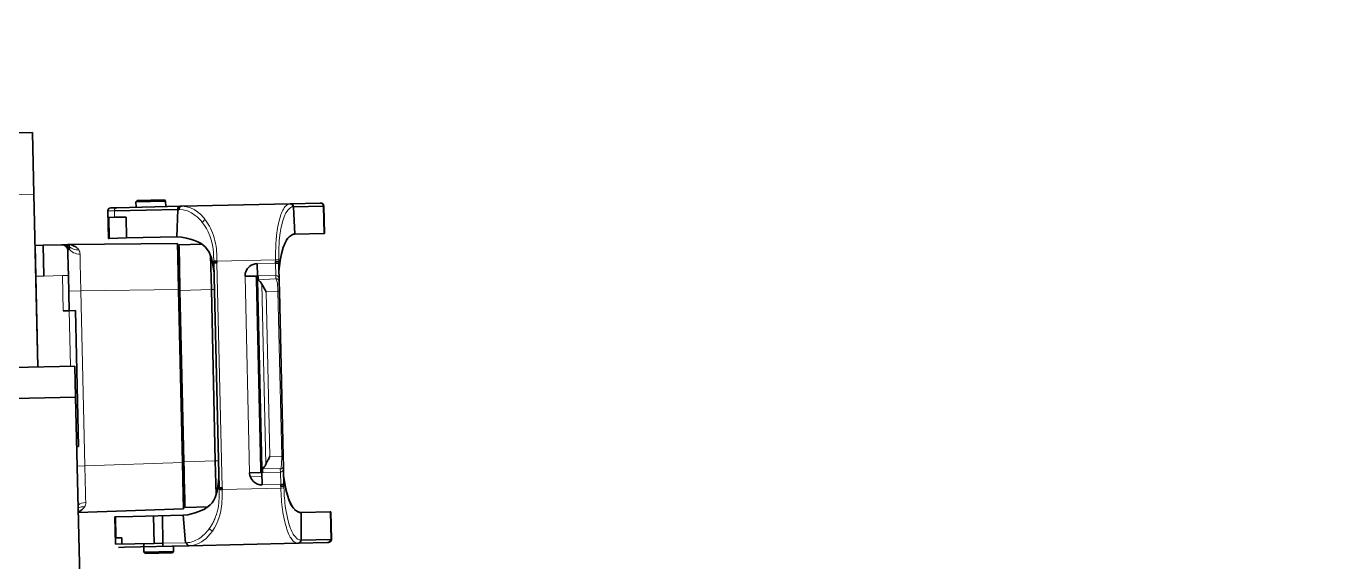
# Model space of a CAD drawing. Header units: inches. Extents: x 185496 to 352137, y 107182 to 179410.
# Drawn here: x 236063.6 to 236275.8, y 166742.4 to 166829.1 of the extents above; entities that cross this region are included whole.
import ezdxf

# ---------------------------------------------------------------- set-up
doc = ezdxf.new("R2010")
doc.units = ezdxf.units.IN
doc.header["$MEASUREMENT"] = 0
doc.linetypes.add('DASH', pattern=[0.35, 0.25, -0.1])

# ---------------------------------------------------------------- blocks, each defined once
blk = doc.blocks.new('机器人')
at = {"color": 7, "lineweight": 35, "ltscale": 0.002422}
for p, q in [((-1844.04, 887.92), (-1844.04, 887.82)), ((-1789.04, 887.82), (-1789.04, 887.92))]:
    blk.add_line(p, q, dxfattribs=at)
at = {"color": 7, "lineweight": 35, "ltscale": 0.119873}
for p, q in [((-1844.04, 887.82), (-1844.04, 883.03)), ((-1789.04, 883.03), (-1789.04, 887.82))]:
    blk.add_line(p, q, dxfattribs=at)
at = {"color": 7, "lineweight": 13, "ltscale": 0.002905}
for p, q in [((-1843.54, 888.31), (-1843.54, 888.42)), ((-1789.54, 888.42), (-1789.54, 888.31))]:
    blk.add_line(p, q, dxfattribs=at)
at = {"color": 7, "lineweight": 35, "ltscale": 0.111078}
for p, q in [((-1839.1, 888.42), (-1843.54, 888.42)), ((-1793.99, 888.42), (-1789.54, 888.42)), ((-1789.54, 861.13), (-1793.99, 861.13)), ((-1789.54, 859.71), (-1793.99, 859.71)), ((-1843.54, 853.42), (-1839.1, 853.42)), ((-1789.54, 853.42), (-1793.99, 853.42))]:
    blk.add_line(p, q, dxfattribs=at)
at = {"color": 7, "lineweight": 35, "ltscale": 0.119916}
for p, q in [((-1843.54, 883.51), (-1843.54, 888.31)), ((-1843.54, 883.51), (-1843.54, 888.31)), ((-1789.54, 888.31), (-1789.54, 883.51)), ((-1789.54, 883.51), (-1789.54, 888.31))]:
    blk.add_line(p, q, dxfattribs=at)
at = {"color": 7, "lineweight": 13, "ltscale": 0.111078}
for p, q in [((-1843.54, 888.31), (-1839.1, 888.31)), ((-1793.99, 888.31), (-1789.54, 888.31))]:
    blk.add_line(p, q, dxfattribs=at)
at = {"color": 7, "lineweight": 13, "ltscale": 0.058321}
blk.add_line((-1843.54, 885.89), (-1843.54, 888.22), dxfattribs=at)
at = {"color": 7, "lineweight": 35, "ltscale": 0.002905}
for p, q in [((-1839.1, 888.42), (-1839.1, 888.31)), ((-1793.99, 888.31), (-1793.99, 888.42)), ((-1789.54, 888.31), (-1789.54, 888.42))]:
    blk.add_line(p, q, dxfattribs=at)
at = {"color": 7, "lineweight": 35, "ltscale": 0.116695}
for p, q in [((-1839.1, 883.64), (-1839.1, 888.31)), ((-1793.99, 888.31), (-1793.99, 883.64))]:
    blk.add_line(p, q, dxfattribs=at)
at = {"color": 7, "lineweight": 13, "ltscale": 0.060881}
blk.add_line((-1843.54, 885.89), (-1843.54, 883.45), dxfattribs=at)
at = {"color": 7, "lineweight": 35, "ltscale": 0.001457}
blk.add_line((-1844.04, 883.03), (-1844.04, 882.97), dxfattribs=at)
at = {"color": 7, "lineweight": 35, "ltscale": 0.43963}
for p, q in [((-1844.04, 865.39), (-1844.04, 882.97)), ((-1789.04, 865.39), (-1789.04, 882.97))]:
    blk.add_line(p, q, dxfattribs=at)
at = {"color": 7, "lineweight": 35, "ltscale": 0.111116}
blk.add_line((-1843.54, 883.51), (-1839.1, 883.64), dxfattribs=at)
at = {"color": 7, "lineweight": 35, "ltscale": 0.001459}
for p, q in [((-1843.54, 883.45), (-1843.54, 883.51)), ((-1789.04, 882.97), (-1789.04, 883.03))]:
    blk.add_line(p, q, dxfattribs=at)
at = {"color": 7, "lineweight": 35, "ltscale": 0.111115}
blk.add_line((-1789.54, 883.51), (-1793.99, 883.64), dxfattribs=at)
at = {"color": 7, "lineweight": 13, "ltscale": 0.001459}
blk.add_line((-1789.55, 883.45), (-1789.54, 883.51), dxfattribs=at)
at = {"color": 7, "lineweight": 13, "ltscale": 0.006711}
for p, q in [((-1834.77, 880.91), (-1835.04, 880.92)), ((-1798.32, 880.91), (-1798.05, 880.92))]:
    blk.add_line(p, q, dxfattribs=at)
at = {"color": 7, "lineweight": 13, "ltscale": 0.012498}
for p, q in [((-1835.04, 880.92), (-1835.04, 880.42)), ((-1798.05, 880.92), (-1798.04, 880.42))]:
    blk.add_line(p, q, dxfattribs=at)
at = {"color": 7, "lineweight": 35, "ltscale": 0.007623}
for p, q in [((-1834.46, 880.91), (-1834.77, 880.91)), ((-1798.32, 880.91), (-1798.62, 880.91))]:
    blk.add_line(p, q, dxfattribs=at)
at = {"color": 7, "lineweight": 35, "ltscale": 0.012501}
for p, q in [((-1834.77, 880.91), (-1834.77, 880.41)), ((-1798.32, 880.91), (-1798.31, 880.41))]:
    blk.add_line(p, q, dxfattribs=at)
at = {"color": 7, "lineweight": 35, "ltscale": 0.019489}
blk.add_line((-1833.68, 880.91), (-1834.46, 880.91), dxfattribs=at)
at = {"color": 7, "lineweight": 35, "ltscale": 0.0125}
for p, q in [((-1834.46, 880.41), (-1834.46, 880.91)), ((-1798.62, 880.91), (-1798.62, 880.41))]:
    blk.add_line(p, q, dxfattribs=at)
at = {"color": 7, "lineweight": 35, "ltscale": 0.005823}
blk.add_line((-1833.45, 880.91), (-1833.68, 880.91), dxfattribs=at)
at = {"color": 7, "lineweight": 35, "ltscale": 0.037036}
blk.add_line((-1831.97, 880.91), (-1833.45, 880.91), dxfattribs=at)
at = {"color": 7, "lineweight": 35, "ltscale": 0.01279}
for p, q in [((-1831.46, 880.91), (-1831.97, 880.91)), ((-1801.12, 880.91), (-1801.63, 880.91))]:
    blk.add_line(p, q, dxfattribs=at)
at = {"color": 7, "lineweight": 35, "ltscale": 0.038278}
for p, q in [((-1829.93, 880.91), (-1831.46, 880.91)), ((-1801.63, 880.91), (-1803.16, 880.91))]:
    blk.add_line(p, q, dxfattribs=at)
at = {"color": 7, "lineweight": 35}
for p, q in [((-1803.16, 880.91), (-1829.93, 880.91)), ((-1801.18, 877.23), (-1831.9, 877.23)), ((-1831.81, 877.41), (-1801.28, 877.41)), ((-1834.77, 870.41), (-1798.32, 870.41)), ((-1830.42, 869.91), (-1802.67, 869.91)), ((-1802.54, 864.57), (-1830.55, 864.57)), ((-1830.54, 864.57), (-1802.54, 864.57)), ((-1802.67, 864.82), (-1830.42, 864.82)), ((-1805.54, 847.82), (-1827.54, 847.82)), ((-1813.54, 847.52), (-1699.54, 847.52)), ((-1846.54, 841.52), (-1818.54, 841.52))]:
    blk.add_line(p, q, dxfattribs=at)
at = {"color": 7, "lineweight": 13, "ltscale": 0.005878}
for p, q in [((-1829.93, 880.68), (-1829.93, 880.91)), ((-1803.16, 880.68), (-1803.16, 880.91))]:
    blk.add_line(p, q, dxfattribs=at)
at = {"color": 7, "lineweight": 13}
for p, q in [((-1829.93, 880.68), (-1803.16, 880.68)), ((-1829.84, 878.77), (-1803.24, 878.77)), ((-1831.15, 878.08), (-1801.94, 878.08)), ((-1832.46, 875.41), (-1800.63, 875.41)), ((-1798.31, 870.91), (-1834.77, 870.91)), ((-1830.72, 848.77), (-1802.36, 848.77))]:
    blk.add_line(p, q, dxfattribs=at)
at = {"color": 7, "lineweight": 13, "ltscale": 0.047845}
for p, q in [((-1829.84, 878.77), (-1829.93, 880.68)), ((-1803.16, 880.68), (-1803.24, 878.77))]:
    blk.add_line(p, q, dxfattribs=at)
at = {"color": 7, "lineweight": 35, "ltscale": 0.004465}
blk.add_line((-1800.94, 880.91), (-1801.12, 880.91), dxfattribs=at)
at = {"color": 7, "lineweight": 35, "ltscale": 0.00264}
blk.add_line((-1800.83, 880.91), (-1800.94, 880.91), dxfattribs=at)
at = {"color": 7, "lineweight": 35, "ltscale": 0.055243}
blk.add_line((-1798.62, 880.91), (-1800.83, 880.91), dxfattribs=at)
at = {"color": 7, "lineweight": 35, "ltscale": 0.000662774}
blk.add_line((-1794.94, 882.24), (-1794.92, 882.26), dxfattribs=at)
at = {"color": 7, "lineweight": 13, "ltscale": 0.006745}
for p, q in [((-1834.77, 880.41), (-1835.04, 880.42)), ((-1798.31, 880.41), (-1798.04, 880.42))]:
    blk.add_line(p, q, dxfattribs=at)
at = {"color": 7, "lineweight": 13, "ltscale": 0.237648}
for p, q in [((-1835.04, 870.91), (-1835.04, 880.42)), ((-1798.04, 880.42), (-1798.04, 870.91))]:
    blk.add_line(p, q, dxfattribs=at)
at = {"color": 7, "lineweight": 35, "ltscale": 0.007773}
for p, q in [((-1834.77, 880.41), (-1834.46, 880.41)), ((-1798.62, 880.41), (-1798.31, 880.41))]:
    blk.add_line(p, q, dxfattribs=at)
at = {"color": 7, "lineweight": 13, "ltscale": 0.049878}
for p, q in [((-1832.47, 880.41), (-1834.46, 880.41)), ((-1800.62, 880.41), (-1798.62, 880.41))]:
    blk.add_line(p, q, dxfattribs=at)
at = {"color": 7, "lineweight": 13, "ltscale": 0.075}
for p, q in [((-1834.46, 877.41), (-1834.46, 880.41)), ((-1832.47, 880.41), (-1832.47, 877.41)), ((-1800.62, 877.41), (-1800.62, 880.41)), ((-1798.62, 877.41), (-1798.62, 880.41)), ((-1833.23, 842.82), (-1833.24, 845.82))]:
    blk.add_line(p, q, dxfattribs=at)
at = {"color": 7, "lineweight": 13, "ltscale": 0.01279}
for p, q in [((-1831.96, 880.41), (-1832.47, 880.41)), ((-1801.13, 880.41), (-1800.62, 880.41))]:
    blk.add_line(p, q, dxfattribs=at)
at = {"color": 7, "lineweight": 13, "ltscale": 0.075072}
for p, q in [((-1831.96, 880.41), (-1831.83, 877.41)), ((-1801.13, 880.41), (-1801.26, 877.41))]:
    blk.add_line(p, q, dxfattribs=at)
at = {"color": 7, "lineweight": 35, "ltscale": 0.049878}
for p, q in [((-1832.47, 877.41), (-1834.46, 877.41)), ((-1798.62, 877.41), (-1800.62, 877.41))]:
    blk.add_line(p, q, dxfattribs=at)
at = {"color": 7, "lineweight": 35, "ltscale": 0.000244141}
for p, q in [((-1832.46, 877.41), (-1832.47, 877.41)), ((-1800.63, 877.41), (-1800.62, 877.41))]:
    blk.add_line(p, q, dxfattribs=at)
at = {"color": 7, "lineweight": 35, "ltscale": 0.000772095}
for p, q in [((-1832.43, 877.41), (-1832.46, 877.41)), ((-1800.63, 877.41), (-1800.66, 877.41))]:
    blk.add_line(p, q, dxfattribs=at)
at = {"color": 7, "lineweight": 35, "ltscale": 0.05}
for p, q in [((-1832.46, 877.41), (-1832.46, 875.41)), ((-1800.63, 875.41), (-1800.63, 877.41))]:
    blk.add_line(p, q, dxfattribs=at)
at = {"color": 7, "lineweight": 35, "ltscale": 0.005013}
for p, q in [((-1832.43, 877.41), (-1832.41, 877.61)), ((-1800.68, 877.61), (-1800.66, 877.41))]:
    blk.add_line(p, q, dxfattribs=at)
at = {"color": 7, "lineweight": 35, "ltscale": 0.000701904}
for p, q in [((-1832.43, 877.41), (-1832.4, 877.41)), ((-1800.69, 877.41), (-1800.66, 877.41))]:
    blk.add_line(p, q, dxfattribs=at)
at = {"color": 7, "lineweight": 35, "ltscale": 0.009608}
for p, q in [((-1832.41, 877.61), (-1832.39, 877.23)), ((-1832.36, 877.61), (-1832.33, 877.23)), ((-1832.3, 877.61), (-1832.28, 877.23)), ((-1832.25, 877.61), (-1832.23, 877.23)), ((-1832.2, 877.61), (-1832.17, 877.23)), ((-1832.14, 877.61), (-1832.12, 877.23)), ((-1832.09, 877.61), (-1832.06, 877.23)), ((-1832.04, 877.61), (-1832.01, 877.23)), ((-1831.98, 877.61), (-1831.96, 877.23)), ((-1831.93, 877.61), (-1831.9, 877.23)), ((-1801.18, 877.23), (-1801.16, 877.61)), ((-1801.13, 877.23), (-1801.11, 877.61)), ((-1801.08, 877.23), (-1801.05, 877.61)), ((-1801.02, 877.23), (-1801, 877.61)), ((-1800.97, 877.23), (-1800.94, 877.61)), ((-1800.92, 877.23), (-1800.89, 877.61)), ((-1800.86, 877.23), (-1800.84, 877.61)), ((-1800.81, 877.23), (-1800.78, 877.61)), ((-1800.75, 877.23), (-1800.73, 877.61)), ((-1800.7, 877.23), (-1800.68, 877.61))]:
    blk.add_line(p, q, dxfattribs=at)
at = {"color": 7, "lineweight": 35, "ltscale": 0.009616}
for p, q in [((-1832.39, 877.23), (-1832.36, 877.61)), ((-1832.17, 877.23), (-1832.14, 877.61)), ((-1832.12, 877.23), (-1832.09, 877.61)), ((-1832.06, 877.23), (-1832.04, 877.61)), ((-1832.01, 877.23), (-1831.98, 877.61)), ((-1831.96, 877.23), (-1831.93, 877.61)), ((-1831.9, 877.23), (-1831.87, 877.61)), ((-1801.21, 877.61), (-1801.18, 877.23)), ((-1801.16, 877.61), (-1801.13, 877.23)), ((-1801.11, 877.61), (-1801.08, 877.23)), ((-1801.05, 877.61), (-1801.02, 877.23)), ((-1801, 877.61), (-1800.97, 877.23)), ((-1800.94, 877.61), (-1800.92, 877.23)), ((-1800.73, 877.61), (-1800.7, 877.23))]:
    blk.add_line(p, q, dxfattribs=at)
at = {"color": 7, "lineweight": 35, "ltscale": 0.001346}
for p, q in [((-1832.39, 877.23), (-1832.33, 877.23)), ((-1832.33, 877.23), (-1832.28, 877.23)), ((-1832.28, 877.23), (-1832.23, 877.23)), ((-1832.17, 877.23), (-1832.12, 877.23)), ((-1832.12, 877.23), (-1832.06, 877.23)), ((-1832.01, 877.23), (-1832.06, 877.23)), ((-1831.96, 877.23), (-1832.01, 877.23)), ((-1831.9, 877.23), (-1831.96, 877.23)), ((-1801.13, 877.23), (-1801.18, 877.23)), ((-1801.08, 877.23), (-1801.13, 877.23)), ((-1801.02, 877.23), (-1801.08, 877.23)), ((-1801.02, 877.23), (-1800.97, 877.23)), ((-1800.97, 877.23), (-1800.92, 877.23)), ((-1800.86, 877.23), (-1800.81, 877.23)), ((-1800.81, 877.23), (-1800.75, 877.23)), ((-1800.75, 877.23), (-1800.7, 877.23))]:
    blk.add_line(p, q, dxfattribs=at)
at = {"color": 7, "lineweight": 35, "ltscale": 0.009617}
for p, q in [((-1832.33, 877.23), (-1832.3, 877.61)), ((-1832.28, 877.23), (-1832.25, 877.61)), ((-1832.23, 877.23), (-1832.2, 877.61)), ((-1800.89, 877.61), (-1800.86, 877.23)), ((-1800.84, 877.61), (-1800.81, 877.23)), ((-1800.78, 877.61), (-1800.75, 877.23))]:
    blk.add_line(p, q, dxfattribs=at)
at = {"color": 7, "lineweight": 35, "ltscale": 0.001349}
for p, q in [((-1832.23, 877.23), (-1832.17, 877.23)), ((-1800.92, 877.23), (-1800.86, 877.23))]:
    blk.add_line(p, q, dxfattribs=at)
at = {"color": 7, "lineweight": 35, "ltscale": 0.005009}
for p, q in [((-1831.87, 877.61), (-1831.86, 877.41)), ((-1801.23, 877.41), (-1801.21, 877.61))]:
    blk.add_line(p, q, dxfattribs=at)
at = {"color": 7, "lineweight": 35, "ltscale": 0.000888062}
blk.add_line((-1831.86, 877.41), (-1831.83, 877.41), dxfattribs=at)
at = {"color": 7, "lineweight": 35, "ltscale": 0.000369275}
for p, q in [((-1831.83, 877.41), (-1831.81, 877.41)), ((-1801.28, 877.41), (-1801.26, 877.41))]:
    blk.add_line(p, q, dxfattribs=at)
at = {"color": 7, "lineweight": 35, "ltscale": 0.000891113}
blk.add_line((-1801.26, 877.41), (-1801.23, 877.41), dxfattribs=at)
at = {"color": 7, "lineweight": 13, "ltscale": 0.047366}
blk.add_line((-1799.99, 875.52), (-1799.99, 877.41), dxfattribs=at)
at = {"color": 7, "lineweight": 35, "ltscale": 6.10352e-05}
blk.add_line((-1798.62, 877.41), (-1798.62, 877.41), dxfattribs=at)
at = {"color": 7, "lineweight": 35, "ltscale": 0.137704}
blk.add_line((-1830.42, 869.91), (-1835.93, 869.91), dxfattribs=at)
at = {"color": 7, "lineweight": 35, "ltscale": 0.006772}
for p, q in [((-1834.77, 870.91), (-1835.04, 870.91)), ((-1798.04, 870.91), (-1798.31, 870.91))]:
    blk.add_line(p, q, dxfattribs=at)
at = {"color": 7, "lineweight": 35, "ltscale": 0.012499}
for p, q in [((-1835.04, 870.41), (-1835.04, 870.91)), ((-1798.32, 870.41), (-1798.31, 870.91)), ((-1798.05, 870.41), (-1798.04, 870.91))]:
    blk.add_line(p, q, dxfattribs=at)
at = {"color": 7, "lineweight": 35, "ltscale": 0.006836}
for p, q in [((-1835.04, 870.41), (-1834.77, 870.41)), ((-1798.05, 870.41), (-1798.32, 870.41))]:
    blk.add_line(p, q, dxfattribs=at)
at = {"color": 7, "lineweight": 13, "ltscale": 0.012482}
for p, q in [((-1830.42, 869.91), (-1830.42, 870.41)), ((-1802.67, 869.91), (-1802.67, 870.41))]:
    blk.add_line(p, q, dxfattribs=at)
at = {"color": 7, "lineweight": 13, "ltscale": 0.127312}
for p, q in [((-1830.42, 864.82), (-1830.42, 869.91)), ((-1802.67, 864.82), (-1802.67, 869.91))]:
    blk.add_line(p, q, dxfattribs=at)
at = {"color": 7, "lineweight": 35, "ltscale": 0.137695}
blk.add_line((-1797.16, 869.91), (-1802.67, 869.91), dxfattribs=at)
at = {"color": 7, "lineweight": 13, "ltscale": 0.001967}
blk.add_line((-1841.76, 869.18), (-1841.7, 869.22), dxfattribs=at)
at = {"color": 7, "lineweight": 35, "ltscale": 0.09294}
blk.add_line((-1837.82, 868.54), (-1837.82, 864.82), dxfattribs=at)
at = {"color": 7, "lineweight": 35, "ltscale": 0.092947}
blk.add_line((-1795.27, 864.82), (-1795.27, 868.54), dxfattribs=at)
at = {"color": 7, "lineweight": 13, "ltscale": 0.001902}
blk.add_line((-1791.81, 868.73), (-1791.87, 868.78), dxfattribs=at)
at = {"color": 7, "lineweight": 13, "ltscale": 0.000455032}
blk.add_line((-1791.79, 868.72), (-1791.81, 868.73), dxfattribs=at)
at = {"color": 7, "lineweight": 13, "ltscale": 0.000379892}
blk.add_line((-1790.87, 867.92), (-1790.88, 867.93), dxfattribs=at)
at = {"color": 7, "lineweight": 35, "ltscale": 0.005106}
for p, q in [((-1844.04, 865.39), (-1844.04, 865.18)), ((-1789.04, 865.18), (-1789.04, 865.39))]:
    blk.add_line(p, q, dxfattribs=at)
at = {"color": 7, "lineweight": 35, "ltscale": 0.256821}
for p, q in [((-1844.04, 865.18), (-1844.04, 854.91)), ((-1843.54, 854.48), (-1843.54, 864.76)), ((-1843.54, 854.48), (-1843.54, 864.76)), ((-1789.04, 854.91), (-1789.04, 865.18))]:
    blk.add_line(p, q, dxfattribs=at)
at = {"color": 7, "lineweight": 35, "ltscale": 0.005218}
for p, q in [((-1843.54, 864.76), (-1843.54, 864.97)), ((-1789.54, 864.76), (-1789.55, 864.97))]:
    blk.add_line(p, q, dxfattribs=at)
at = {"color": 7, "lineweight": 13, "ltscale": 0.05363}
blk.add_line((-1843.54, 862.82), (-1843.54, 864.97), dxfattribs=at)
at = {"color": 7, "lineweight": 35, "ltscale": 0.111287}
for p, q in [((-1839.1, 864.48), (-1843.54, 864.76)), ((-1793.99, 864.48), (-1789.54, 864.76))]:
    blk.add_line(p, q, dxfattribs=at)
at = {"color": 7, "lineweight": 35, "ltscale": 0.202771}
for p, q in [((-1839.1, 856.37), (-1839.1, 864.48)), ((-1793.99, 864.48), (-1793.99, 856.37))]:
    blk.add_line(p, q, dxfattribs=at)
at = {"color": 7, "lineweight": 35, "ltscale": 0.443636}
blk.add_line((-1838.04, 864.57), (-1838.24, 846.83), dxfattribs=at)
at = {"color": 7, "lineweight": 35, "ltscale": 0.054904}
for p, q in [((-1835.85, 864.57), (-1838.04, 864.57)), ((-1795.04, 864.57), (-1797.24, 864.57))]:
    blk.add_line(p, q, dxfattribs=at)
at = {"color": 7, "lineweight": 35, "ltscale": 0.003088}
for p, q in [((-1837.82, 864.82), (-1837.7, 864.82)), ((-1795.27, 864.82), (-1795.39, 864.82))]:
    blk.add_line(p, q, dxfattribs=at)
at = {"color": 7, "lineweight": 35, "ltscale": 0.009903}
for p, q in [((-1837.7, 864.82), (-1837.3, 864.82)), ((-1795.39, 864.82), (-1795.79, 864.82))]:
    blk.add_line(p, q, dxfattribs=at)
at = {"color": 7, "lineweight": 35, "ltscale": 0.070773}
blk.add_line((-1837.3, 864.82), (-1834.47, 864.82), dxfattribs=at)
at = {"color": 7, "lineweight": 35, "ltscale": 0.132553}
for p, q in [((-1830.55, 864.57), (-1835.85, 864.57)), ((-1797.24, 864.57), (-1802.54, 864.57))]:
    blk.add_line(p, q, dxfattribs=at)
at = {"color": 7, "lineweight": 35, "ltscale": 0.033136}
blk.add_line((-1834.47, 864.82), (-1833.14, 864.82), dxfattribs=at)
at = {"color": 7, "lineweight": 35, "ltscale": 0.034433}
for p, q in [((-1833.14, 864.82), (-1831.77, 864.82)), ((-1799.94, 864.82), (-1801.32, 864.82))]:
    blk.add_line(p, q, dxfattribs=at)
at = {"color": 7, "lineweight": 35, "ltscale": 0.006245}
for p, q in [((-1832.34, 864.57), (-1832.34, 864.82)), ((-1800.74, 864.82), (-1800.74, 864.57))]:
    blk.add_line(p, q, dxfattribs=at)
at = {"color": 7, "lineweight": 35, "ltscale": 0.033667}
for p, q in [((-1831.77, 864.82), (-1830.42, 864.82)), ((-1801.32, 864.82), (-1802.67, 864.82))]:
    blk.add_line(p, q, dxfattribs=at)
at = {"color": 7, "lineweight": 13, "ltscale": 0.006248}
blk.add_line((-1831.51, 864.82), (-1831.51, 864.57), dxfattribs=at)
at = {"color": 7, "lineweight": 13, "ltscale": 0.395083}
for p, q in [((-1830.55, 864.57), (-1830.72, 848.77)), ((-1802.36, 848.77), (-1802.54, 864.57))]:
    blk.add_line(p, q, dxfattribs=at)
at = {"color": 7, "lineweight": 35, "ltscale": 0.00625}
for p, q in [((-1827.25, 864.57), (-1827.25, 864.82)), ((-1820.74, 864.57), (-1820.74, 864.82)), ((-1812.54, 864.82), (-1812.54, 864.57))]:
    blk.add_line(p, q, dxfattribs=at)
at = {"color": 7, "lineweight": 13, "ltscale": 0.00625}
for p, q in [((-1813.54, 864.82), (-1813.54, 864.57)), ((-1804.29, 864.57), (-1804.29, 864.82))]:
    blk.add_line(p, q, dxfattribs=at)
at = {"color": 7, "lineweight": 35, "ltscale": 0.086743}
blk.add_line((-1796.48, 864.82), (-1799.94, 864.82), dxfattribs=at)
at = {"color": 7, "lineweight": 35, "ltscale": 0.017166}
blk.add_line((-1795.79, 864.82), (-1796.48, 864.82), dxfattribs=at)
at = {"color": 7, "lineweight": 35, "ltscale": 0.426277}
blk.add_line((-1794.85, 847.52), (-1795.04, 864.57), dxfattribs=at)
at = {"color": 7, "lineweight": 13, "ltscale": 0.095877}
blk.add_line((-1789.54, 864.97), (-1789.54, 861.13), dxfattribs=at)
at = {"color": 7, "lineweight": 35, "ltscale": 0.00707}
for p, q in [((-1845.14, 862.62), (-1844.94, 862.82)), ((-1845.14, 862.62), (-1844.94, 862.82)), ((-1787.94, 862.62), (-1788.14, 862.82)), ((-1845.14, 858.22), (-1844.94, 858.02)), ((-1787.94, 858.22), (-1788.14, 858.02))]:
    blk.add_line(p, q, dxfattribs=at)
at = {"color": 7, "lineweight": 35, "ltscale": 0.109999}
blk.add_line((-1845.14, 858.22), (-1845.14, 862.62), dxfattribs=at)
at = {"color": 7, "lineweight": 35, "ltscale": 0.022501}
for p, q in [((-1844.04, 862.82), (-1844.94, 862.82)), ((-1844.04, 862.82), (-1844.94, 862.82)), ((-1788.14, 862.82), (-1789.04, 862.82)), ((-1844.04, 858.02), (-1844.94, 858.02))]:
    blk.add_line(p, q, dxfattribs=at)
at = {"color": 7, "lineweight": 35, "ltscale": 0.12}
blk.add_line((-1844.94, 858.02), (-1844.94, 862.82), dxfattribs=at)
at = {"color": 7, "lineweight": 35, "ltscale": 0.059999}
blk.add_line((-1788.14, 862.82), (-1788.14, 860.42), dxfattribs=at)
at = {"color": 7, "lineweight": 35, "ltscale": 0.054999}
blk.add_line((-1787.94, 862.62), (-1787.94, 860.42), dxfattribs=at)
at = {"color": 7, "lineweight": 35, "ltscale": 0.035504}
for p, q in [((-1789.54, 859.71), (-1789.54, 861.13)), ((-1789.54, 861.13), (-1789.54, 859.71))]:
    blk.add_line(p, q, dxfattribs=at)
at = {"color": 7, "lineweight": 35, "ltscale": 0.157248}
blk.add_line((-1789.54, 859.71), (-1789.54, 853.42), dxfattribs=at)
blk.add_line((-1789.54, 859.71), (-1789.54, 853.42), dxfattribs=at)
at = {"color": 7, "lineweight": 35, "ltscale": 0.0027}
blk.add_line((-1789.08, 861.11), (-1789.19, 861.12), dxfattribs=at)
at = {"color": 7, "lineweight": 35, "ltscale": 0.060001}
blk.add_line((-1788.14, 860.42), (-1788.14, 858.02), dxfattribs=at)
at = {"color": 7, "lineweight": 35, "ltscale": 0.055}
blk.add_line((-1787.94, 860.42), (-1787.94, 858.22), dxfattribs=at)
at = {"color": 7, "lineweight": 13, "ltscale": 0.085503}
blk.add_line((-1843.54, 854.6), (-1843.54, 858.02), dxfattribs=at)
at = {"color": 7, "lineweight": 35, "ltscale": 0.035001}
blk.add_line((-1788.14, 858.02), (-1789.54, 858.02), dxfattribs=at)
at = {"color": 7, "lineweight": 35, "ltscale": 0.085001}
for p, q in [((-1839.1, 856.37), (-1842.5, 856.37)), ((-1842.5, 853.54), (-1839.1, 853.54)), ((-1790.59, 853.54), (-1793.99, 853.54))]:
    blk.add_line(p, q, dxfattribs=at)
at = {"color": 7, "lineweight": 35, "ltscale": 0.047029}
blk.add_line((-1842.5, 856.37), (-1842.5, 854.48), dxfattribs=at)
at = {"color": 7, "lineweight": 35, "ltscale": 0.070615}
for p, q in [((-1839.1, 853.54), (-1839.1, 856.37)), ((-1793.99, 856.37), (-1793.99, 853.54))]:
    blk.add_line(p, q, dxfattribs=at)
at = {"color": 7, "lineweight": 35, "ltscale": 0.024692}
for p, q in [((-1844.04, 853.92), (-1844.04, 854.91)), ((-1789.04, 854.91), (-1789.04, 853.92))]:
    blk.add_line(p, q, dxfattribs=at)
at = {"color": 7, "lineweight": 13, "ltscale": 0.026077}
blk.add_line((-1842.5, 854.48), (-1843.54, 854.48), dxfattribs=at)
at = {"color": 7, "lineweight": 13, "ltscale": 0.026591}
blk.add_line((-1843.54, 853.42), (-1843.54, 854.48), dxfattribs=at)
at = {"color": 7, "lineweight": 35, "ltscale": 0.023586}
for p, q in [((-1842.5, 853.54), (-1842.5, 854.48)), ((-1790.59, 854.48), (-1790.59, 853.54))]:
    blk.add_line(p, q, dxfattribs=at)
at = {"color": 7, "lineweight": 35, "ltscale": 0.003006}
for p, q in [((-1839.1, 853.54), (-1839.1, 853.42)), ((-1793.99, 853.42), (-1793.99, 853.54))]:
    blk.add_line(p, q, dxfattribs=at)
at = {"color": 7, "lineweight": 35, "ltscale": 0.026077}
blk.add_line((-1789.54, 854.48), (-1790.59, 854.48), dxfattribs=at)
at = {"color": 7, "lineweight": 13, "ltscale": 0.048692}
blk.add_line((-1830.72, 846.82), (-1830.72, 848.77), dxfattribs=at)
at = {"color": 7, "lineweight": 13, "ltscale": 0.031343}
blk.add_line((-1802.36, 848.77), (-1802.36, 847.52), dxfattribs=at)
at = {"color": 7, "lineweight": 35, "ltscale": 0.000282288}
blk.add_line((-1838.24, 846.82), (-1838.24, 846.83), dxfattribs=at)
at = {"color": 7, "lineweight": 35, "ltscale": 0.00554}
blk.add_line((-1838.24, 846.82), (-1838.24, 846.59), dxfattribs=at)
at = {"color": 7, "lineweight": 35, "ltscale": 0.004703}
blk.add_line((-1838.24, 846.59), (-1838.24, 846.4), dxfattribs=at)
at = {"color": 7, "lineweight": 35, "ltscale": 0.000172424}
blk.add_line((-1838.24, 846.59), (-1838.24, 846.59), dxfattribs=at)
at = {"color": 7, "lineweight": 13, "ltscale": 0.001221}
blk.add_line((-1837.87, 847.08), (-1837.92, 847.08), dxfattribs=at)
at = {"color": 7, "lineweight": 13, "ltscale": 0.000351473}
for p, q in [((-1837.36, 848.58), (-1837.37, 848.57)), ((-1795.72, 848.57), (-1795.73, 848.58))]:
    blk.add_line(p, q, dxfattribs=at)
at = {"color": 7, "lineweight": 35, "ltscale": 0.007022}
blk.add_line((-1837.24, 846.82), (-1836.96, 846.82), dxfattribs=at)
at = {"color": 7, "lineweight": 35, "ltscale": 0.056165}
blk.add_line((-1836.96, 846.82), (-1834.72, 846.82), dxfattribs=at)
at = {"color": 7, "lineweight": 35, "ltscale": 0.036813}
blk.add_line((-1834.72, 846.82), (-1833.24, 846.82), dxfattribs=at)
at = {"color": 7, "lineweight": 35, "ltscale": 0.142499}
blk.add_line((-1833.24, 846.82), (-1827.54, 846.82), dxfattribs=at)
at = {"color": 7, "lineweight": 13, "ltscale": 0.025}
blk.add_line((-1833.24, 845.82), (-1833.24, 846.82), dxfattribs=at)
at = {"color": 7, "lineweight": 35, "ltscale": 0.025}
for q in [(-1827.54, 847.82), (-1827.54, 845.82)]:
    blk.add_line((-1827.54, 846.82), q, dxfattribs=at)
at = {"color": 7, "lineweight": 13, "ltscale": 0.225}
blk.add_line((-1827.54, 846.82), (-1818.54, 846.82), dxfattribs=at)
at = {"color": 7, "lineweight": 35, "ltscale": 0.125}
for p, q in [((-1818.54, 847.52), (-1813.54, 847.52)), ((-1838.24, 842.82), (-1833.24, 842.82)), ((-1838.23, 841.52), (-1833.23, 841.52))]:
    blk.add_line(p, q, dxfattribs=at)
at = {"color": 7, "lineweight": 35, "ltscale": 0.25}
for p, q in [((-1818.54, 837.52), (-1818.54, 847.52)), ((-1813.54, 847.52), (-1813.54, 837.52)), ((-1856.54, 841.52), (-1846.54, 841.52))]:
    blk.add_line(p, q, dxfattribs=at)
at = {"color": 7, "lineweight": 35, "ltscale": 0.0075}
blk.add_line((-1805.54, 847.52), (-1805.54, 847.82), dxfattribs=at)
at = {"color": 7, "lineweight": 35, "ltscale": 0.007486}
blk.add_line((-1805.54, 847.52), (-1805.54, 847.82), dxfattribs=at)
at = {"color": 7, "lineweight": 35, "ltscale": 0.000900269}
blk.add_line((-1838.24, 846.4), (-1838.24, 846.36), dxfattribs=at)
at = {"color": 7, "lineweight": 35, "ltscale": 0.003023}
blk.add_line((-1838.24, 846.36), (-1838.24, 846.24), dxfattribs=at)
at = {"color": 7, "lineweight": 35, "ltscale": 0.003542}
blk.add_line((-1838.24, 846.24), (-1838.24, 846.1), dxfattribs=at)
at = {"color": 7, "lineweight": 35, "ltscale": 0.006937}
blk.add_line((-1838.24, 846.1), (-1838.24, 845.82), dxfattribs=at)
at = {"color": 7, "lineweight": 35, "ltscale": 0.075}
blk.add_line((-1838.24, 845.82), (-1838.24, 842.82), dxfattribs=at)
at = {"color": 7, "lineweight": 13, "ltscale": 0.142499}
blk.add_line((-1827.54, 845.82), (-1833.24, 845.82), dxfattribs=at)
at = {"color": 7, "lineweight": 35, "ltscale": 0.0325}
blk.add_line((-1838.23, 842.82), (-1838.23, 841.52), dxfattribs=at)
at = {"color": 7, "lineweight": 13, "ltscale": 0.0325}
blk.add_line((-1833.23, 841.52), (-1833.23, 842.82), dxfattribs=at)
at = {"color": 7, "lineweight": 35, "ltscale": 0.1}
blk.add_line((-1856.54, 841.52), (-1856.54, 837.52), dxfattribs=at)
at = {"color": 7, "lineweight": 13, "ltscale": 0.1}
blk.add_line((-1846.54, 841.52), (-1846.54, 837.52), dxfattribs=at)
at = {"color": 7, "lineweight": 35, "ltscale": 0.367252}
blk.add_line((-1818.54, 841.52), (-1833.23, 841.52), dxfattribs=at)
at = {"color": 7, "lineweight": 13}
for points in [[(-1843.54, 888.31), (-1843.69, 888.28), (-1843.83, 888.22), (-1843.99, 888.04), (-1844.04, 887.82)], [(-1835.04, 880.92), (-1836.41, 880.95), (-1838.12, 881.09), (-1839.37, 881.27), (-1839.99, 881.39), (-1841.13, 881.68), (-1841.92, 881.96), (-1842.56, 882.27), (-1843.09, 882.64), (-1843.28, 882.84), (-1843.43, 883.05), (-1843.51, 883.25), (-1843.54, 883.45)], [(-1790.19, 882.49), (-1789.78, 882.87), (-1789.71, 882.96)], [(-1789.55, 883.45), (-1789.4, 883.43), (-1789.26, 883.36), (-1789.1, 883.18), (-1789.04, 882.97)], [(-1803.16, 880.68), (-1801.94, 880.61), (-1801.41, 880.53), (-1801.23, 880.48), (-1801.15, 880.44), (-1801.13, 880.41)], [(-1794.76, 881.11), (-1793.19, 881.37), (-1792, 881.66)], [(-1841.28, 868.73), (-1840.85, 869.03), (-1840.35, 869.33), (-1839.78, 869.61), (-1839.16, 869.86), (-1838.48, 870.08)], [(-1838.48, 870.08), (-1837.91, 870.21), (-1837.35, 870.31), (-1836.55, 870.38), (-1836.04, 870.4), (-1835.04, 870.41)], [(-1791.32, 869.18), (-1791.82, 869.51), (-1792.35, 869.81), (-1792.94, 870.09), (-1793.56, 870.33), (-1794.24, 870.54), (-1794.94, 870.7), (-1795.67, 870.81), (-1796.97, 870.9), (-1798.04, 870.91)], [(-1843.54, 864.97), (-1843.47, 865.63), (-1843.26, 866.32), (-1842.93, 866.98), (-1842.51, 867.57), (-1842.24, 867.89), (-1841.61, 868.48), (-1841.28, 868.73)], [(-1789.04, 865.39), (-1789.09, 865.92), (-1789.21, 866.45), (-1789.41, 866.98), (-1789.62, 867.37), (-1789.87, 867.75), (-1790.16, 868.12), (-1790.5, 868.48), (-1790.88, 868.83), (-1791.32, 869.18)], [(-1844.04, 865.39), (-1843.95, 866.18), (-1843.75, 866.8), (-1843.46, 867.39)], [(-1837.24, 846.82), (-1837.35, 846.84), (-1837.58, 847.01)]]:
    blk.add_lwpolyline(points, dxfattribs=at)
at = {"color": 7, "lineweight": 35}
for points in [[(-1843.54, 883.45), (-1843.69, 883.43), (-1843.83, 883.36), (-1843.99, 883.18), (-1844.04, 882.97)], [(-1838.15, 882.24), (-1838.47, 882.48), (-1838.71, 882.71), (-1838.91, 883.01), (-1839.04, 883.27), (-1839.1, 883.64)], [(-1793.99, 883.64), (-1794.02, 883.36), (-1794.14, 883.07), (-1794.35, 882.75), (-1794.72, 882.4), (-1795.25, 882.06), (-1795.98, 881.74), (-1796.85, 881.47), (-1797.81, 881.25), (-1798.51, 881.12), (-1799.99, 880.91)], [(-1794.53, 882.56), (-1794.23, 882.91), (-1794.05, 883.28), (-1793.99, 883.64)], [(-1789.54, 883.51), (-1789.4, 883.49), (-1789.25, 883.42), (-1789.14, 883.31), (-1789.07, 883.17), (-1789.04, 883.03)], [(-1833.1, 880.91), (-1834.89, 881.17), (-1835.99, 881.4), (-1837, 881.7), (-1837.84, 882.06), (-1838.15, 882.24)], [(-1799.99, 880.91), (-1798.18, 881.18), (-1797.07, 881.41), (-1796.32, 881.62), (-1795.65, 881.87), (-1794.94, 882.24)], [(-1830.38, 878.5), (-1830.85, 878.23), (-1831.15, 878.08)], [(-1801.94, 878.08), (-1802.16, 878.19), (-1802.71, 878.5)], [(-1839.1, 864.48), (-1839.04, 865.24), (-1838.87, 866.05), (-1838.62, 866.89), (-1838.45, 867.33), (-1838.21, 867.88), (-1837.91, 868.4), (-1837.67, 868.73), (-1837.4, 869.04), (-1836.91, 869.43), (-1836.51, 869.67), (-1836.08, 869.86), (-1835.59, 870.02), (-1835.08, 870.14), (-1834.43, 870.25), (-1833.1, 870.41)], [(-1799.99, 870.41), (-1798.85, 870.27), (-1798.28, 870.19), (-1797.75, 870.08), (-1797.24, 869.94), (-1796.75, 869.75), (-1796.32, 869.52), (-1795.92, 869.24), (-1795.59, 868.93), (-1795.3, 868.58)], [(-1795.3, 868.58), (-1794.93, 867.98), (-1794.64, 867.34), (-1794.34, 866.48), (-1794.12, 865.64), (-1794.05, 865.24), (-1793.99, 864.48)], [(-1843.54, 864.97), (-1843.69, 864.98), (-1843.83, 865.04), (-1843.99, 865.2), (-1844.04, 865.39)], [(-1789.55, 864.97), (-1789.4, 864.98), (-1789.26, 865.04), (-1789.09, 865.2), (-1789.04, 865.39)], [(-1837.86, 848.09), (-1838.04, 847.76), (-1838.17, 847.41), (-1838.24, 846.89), (-1838.24, 846.83)]]:
    blk.add_lwpolyline(points, dxfattribs=at)
for centre, radius, start, end in [((-1843.54, 887.92), 0.5, 90, 180), ((-1789.54, 887.92), 0.5, 0, 90), ((-1843.57, 883.03), 0.469, 133.3746, 179.7363), ((-1843.55, 883), 0.511, 89.7732, 133.4025), ((-1837.93, 883.65), 1.17, 180.8504, 201.6793), ((-1836.7, 884.53), 2.71, 224.0712, 237.3397), ((-1827.17, 872.7), 6.63, 113.736, 118.9093), ((-1805.91, 872.72), 6.61, 61.0737, 66.2617), ((-1832.47, 877.41), 2, 180.0091, 218.5545), ((-1831.06, 877.21), 0.774, 133.2095, 164.9498), ((-1830.52, 876.65), 1.56, 113.8892, 133.6958), ((-1802.57, 876.65), 1.56, 46.3109, 66.1126), ((-1802.02, 877.21), 0.774, 15.0504, 46.7946), ((-1800.63, 877.42), 2.01, 291.5097, 338.2724), ((-1800.6, 877.41), 1.98, 338.2032, 0.0137), ((-1832.46, 877.42), 2.01, 218.5697, 270.0197), ((-1800.63, 877.41), 2, 269.9337, 291.6062), ((-1811.58, 870.89), 23.19, 179.9472, 181.1825), ((-1789.52, 856.81), 4.32, 85.5736, 90.2746), ((-1789.07, 861.05), 0.0678, 62.9884, 96.1462), ((-1843.54, 853.92), 0.5, 180, 270), ((-1837.24, 845.82), 1, 90, 180), ((-1837.95, 846.18), 0.908, 66.0309, 85.2532), ((-1796.98, 846.89), 2.12, 17.2678, 34.3944)]:
    blk.add_arc(centre, radius, start, end, dxfattribs=at)
at = {"color": 7, "lineweight": 13}
for centre, radius, start, end in [((-1790.59, 883.56), 1.06, 325.7489, 340.5363), ((-1790.35, 883.47), 0.802, 340.7133, 358.5831), ((-1835.37, 907.94), 27.51, 263.3508, 266.9389), ((-1834.58, 925.07), 44.65, 267.0963, 269.3988), ((-1831, 877.62), 2.99, 97.0355, 105.18), ((-1830.19, 871.77), 8.9, 93.4553, 97.605), ((-1829.83, 866.41), 14.27, 90.3969, 93.5935), ((-1798.48, 920.93), 40.01, 270.6076, 273.016), ((-1798.51, 925.07), 44.65, 270.6012, 272.9037), ((-1797.67, 905.06), 24.12, 273.096, 276.9339), ((-1797.72, 907.94), 27.51, 273.0611, 276.649), ((-1794.39, 889.82), 8.5, 286.3373, 293.8309), ((-1792.96, 886.53), 4.91, 294.0503, 299.5627), ((-1792.39, 885.53), 3.75, 299.5544, 305.9086), ((-1836.84, 862.3), 8.46, 114.7855, 125.0851), ((-1836.29, 861.11), 9.77, 104.8228, 114.7502), ((-1836.25, 860.86), 10.03, 94.1375, 104.6774), ((-1835.72, 853.93), 16.98, 91.0131, 94.2552), ((-1834.74, 794.54), 76.37, 90.2242, 90.9539), ((-1798.14, 813.28), 57.13, 88.9931, 89.9085), ((-1797.39, 855.59), 14.81, 85.5836, 89.0123), ((-1796.89, 861.65), 8.73, 74.7046, 85.7723), ((-1796.99, 861.45), 8.95, 69.3181, 74.4684), ((-1838.77, 864.58), 5.46, 136.3689, 149.0461), ((-1837.83, 863.65), 6.79, 125.469, 136.2178), ((-1796.97, 861.48), 8.91, 64.3715, 69.3476), ((-1796.72, 862.01), 8.33, 59.2379, 64.3315), ((-1796.67, 862.13), 8.2, 56.6246, 59.1282), ((-1796.67, 862.14), 8.19, 54.1392, 56.596), ((-1795.7, 863.34), 6.65, 43.6349, 54.067), ((-1794.93, 864.07), 5.58, 37.179, 43.4647), ((-1794.49, 864.39), 5.05, 30.6601, 37.292), ((-1794.07, 864.62), 4.57, 17.1867, 30.8762), ((-1793.26, 864.89), 3.72, 1.1673, 16.8927), ((-1836.66, 847.45), 1.32, 106.6585, 121.6204), ((-1836.67, 847.46), 1.31, 89.418, 106.4176), ((-1833.49, 1584.61), 735.85, 269.75337, 270.21565), ((-1799.59, 1584.61), 735.85, 269.78435, 270.24663), ((-1796.42, 847.43), 1.34, 73.8021, 90.3678), ((-1796.42, 847.45), 1.32, 58.391, 73.3459), ((-1837.26, 846.35), 0.981, 132.0493, 179.4618), ((-1838.01, 846.82), 0.235, 116.5508, 179.2831), ((-1837.91, 846.67), 0.407, 90.7713, 119.3729), ((-1836.3, 847.02), 1.88, 135.1898, 145.5642), ((-1836.54, 847.26), 1.55, 122.3536, 135.2523), ((-1793.79, 848.38), 1.95, 174.24, 206.1092), ((-1796.55, 847.26), 1.55, 44.7442, 57.6476), ((-1796.79, 847.02), 1.89, 34.4585, 44.7968)]:
    blk.add_arc(centre, radius, start, end, dxfattribs=at)
at = {"color": 7, "lineweight": 35}
for centre, ratio, start_param, end_param in [((-1789.54, 887.82), 0.961262, 6.283185, 7.853982), ((-1843.54, 865.18), 0.848043, 3.141483, 4.712317)]:
    blk.add_ellipse(centre, major_axis=(0.5, 0), ratio=ratio, start_param=start_param, end_param=end_param, dxfattribs=at)
at = {"color": 7, "lineweight": 13}
for centre, major_axis, ratio, start_param, end_param in [((-1839.06, 882.75), (4.98, -0.26), 0.37762, 3.161638, 3.420494), ((-1794.03, 882.75), (4.98, 0.26), 0.37762, 6.004284, 6.26314), ((-1838.76, 882.77), (5.29, -0.24), 0.368245, 3.409701, 3.662709), ((-1835.79, 882.84), (8.22, -0.09), 0.290103, 3.539666, 3.952647), ((-1836.5, 882.41), (7.31, -0.31), 0.266486, 3.974772, 4.439122), ((-1831.97, 880.41), (0, 0.5), 0.997564, 6.283185, 7.853982), ((-1831.46, 880.41), (0, -0.5), 0.997564, 3.141593, 4.712389), ((-1830.25, 880.42), (1.72, 0.03), 0.141005, 2.673767, 3.057069), ((-1801.63, 880.41), (0, -0.5), 0.997564, 1.570796, 3.141593), ((-1801.12, 880.41), (0, 0.5), 0.997564, 4.712389, 6.283185), ((-1796.59, 882.41), (7.31, 0.31), 0.266497, 4.985646, 5.449991), ((-1797.29, 882.84), (8.22, 0.09), 0.290098, 5.472187, 5.885137), ((-1794.33, 882.77), (5.29, 0.24), 0.368245, 5.762068, 6.015077), ((-1841.39, 869.18), (0.303, -0.398), 0.6652, 4.242395, 5.708248), ((-1791.7, 869.18), (-0.303, -0.398), 0.6652, 0.575085, 2.04079), ((-1843.54, 854.91), (0.5, 0), 0.848048, 3.141535, 4.712389), ((-1838.24, 848.82), (0, 2), 0.791861, 3.576084, 4.68748), ((-1794.84, 848.82), (0, 2), 0.791861, 1.595705, 2.27838), ((-1837.24, 846.1), (1, 0), 0.962108, 1.910633, 3.141593), ((-1839.13, 848.62), (0.88, -1.79), 0.859261, 0.263915, 1.148275)]:
    blk.add_ellipse(centre, major_axis=major_axis, ratio=ratio, start_param=start_param, end_param=end_param, dxfattribs=at)

msp = doc.modelspace()

# ---------------------------------------------------------------- linework, layer by layer
at = {"color": 5, "linetype": 'DASH'}
msp.add_circle((235825, 166706.46, 276290.76), 1900, dxfattribs=at)

# ---------------------------------------------------------------- block references
at = {"rotation": 271.3046472960784}
msp.add_blockref('机器人', (235265.63, 164936.72, 276290.76), dxfattribs=at)

doc.saveas('drawing.dxf')
